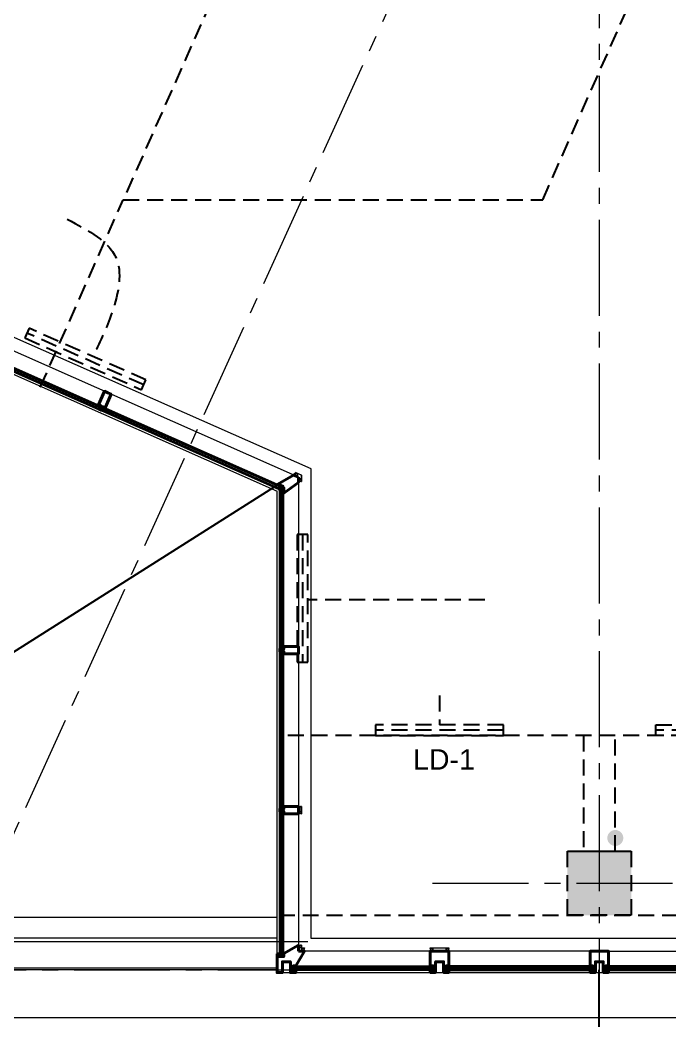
# Model space of a CAD drawing. Header units: inches. Extents: x -26012 to 27, y -11337 to 2082.
# Drawn here: x -24518.5 to -24274.5, y -37.1 to 338.7 of the extents above; entities that cross this region are included whole.
import ezdxf

# ---------------------------------------------------------------- set-up
doc = ezdxf.new("R2010")
doc.units = ezdxf.units.IN
doc.header["$LTSCALE"] = 48
doc.header["$MEASUREMENT"] = 0
for name, pattern in [('A_Column Grid$0$CENTER2', [1.125, 0.75, -0.125, 0.125, -0.125]), ('HIDDEN2', [0.1875, 0.125, -0.0625]), ('NB - 13th_Penthouse_plan$0$HIDDEN2', [0.1875, 0.125, -0.0625])]:
    doc.linetypes.add(name, pattern=pattern)
for name, color, linetype in [('A106$0$A-ANNO-PATT-1-12', 8, 'Continuous'), ('A106$0$A-CLNG-RAIL', 8, 'Continuous'), ('A106$0$A-FLOR-AWNG', 8, 'Continuous'), ('A106$0$A-FLOR-SLAB', 8, 'Continuous'), ('A106$0$A-GLAZ', 8, 'Continuous'), ('A106$0$A-GLAZ-CRNA', 8, 'Continuous'), ('A106$0$A-GLAZ-FULL', 8, 'Continuous'), ('A106$0$A-ROOF-LEAD-3-12', 8, 'Continuous'), ('A106$0$A-SLAB-PLENUM', 8, 'Continuous'), ('A106$0$A-TERR-BELOW', 8, 'Continuous'), ('A605$0$A-ANNO-PATT-1-12', 8, 'Continuous'), ('A605$0$A-FLOR-SLAB', 8, 'Continuous'), ('A_Column Grid$0$A-GRID-GRD1-12', 8, 'A_Column Grid$0$CENTER2'), ('A_Column Grid$0$A-GRID-GRD1-15', 8, 'A_Column Grid$0$CENTER2'), ('M-HVAC-anno', 6, 'Continuous'), ('M-HVAC-FUTR', 4, 'HIDDEN2'), ('M-HVAC-Term-Supp', 92, 'Continuous'), ('NB - 13th_Penthouse_plan$0$STCCOLS2', 1, 'NB - 13th_Penthouse_plan$0$HIDDEN2'), ('NB - 13th_Penthouse_plan$0$STDROPS', 1, 'NB - 13th_Penthouse_plan$0$HIDDEN2'), ('NB - 13th_Penthouse_plan$0$STSLABNOTCH', 1, 'NB - 13th_Penthouse_plan$0$HIDDEN2'), ('XREF', 8, 'Continuous')]:
    doc.layers.add(name, color=color, linetype=linetype)
doc.styles.add('M08', font='arial.ttf', dxfattribs={"height": 7.68})

# ---------------------------------------------------------------- blocks, each defined once
blk = doc.blocks.new('*U529')
at = {"layer": 'A106$0$A-CLNG-RAIL', "linetype": 'Continuous', "lineweight": 13}
for p, q in [((0.65, 0.59), (-0.35, 0.59)), ((-0.35, 0.59), (-0.35, -0.23)), ((-0.3, -0.23), (-0.3, 0.54)), ((-0.3, 0.54), (0.26, 0.54)), ((0.26, 0.54), (0.26, 0.45)), ((0.26, 0.45), (0.37, 0.45)), ((0.31, 0.49), (0.31, 0.54)), ((0.31, 0.54), (0.61, 0.54)), ((0.37, 0.49), (0.31, 0.49)), ((0.37, 0.45), (0.37, 0.49)), ((0.61, 0.49), (0.55, 0.49)), ((0.55, 0.49), (0.55, 0.45)), ((0.55, 0.45), (0.65, 0.45)), ((0.61, 0.54), (0.61, 0.49)), ((0.65, 0.45), (0.65, 0.59)), ((-0.57, -0.23), (-0.65, -0.23)), ((-0.65, -0.23), (-0.65, -0.59)), ((-0.65, -0.59), (-0.6, -0.59)), ((-0.6, -0.39), (-0.6, -0.29)), ((-0.6, -0.29), (0.19, -0.29)), ((-0.6, -0.51), (-0.56, -0.39)), ((-0.56, -0.39), (-0.6, -0.39)), ((-0.6, -0.59), (-0.6, -0.51)), ((-0.44, -0.2), (-0.57, -0.23)), ((-0.44, -0.23), (-0.44, -0.2)), ((-0.35, -0.23), (-0.44, -0.23)), ((0.37, -0.23), (-0.3, -0.23)), ((0.19, -0.39), (0.15, -0.39)), ((0.15, -0.39), (0.19, -0.51)), ((0.19, -0.29), (0.19, -0.39)), ((0.19, -0.51), (0.19, -0.59)), ((0.19, -0.59), (0.23, -0.59)), ((0.23, -0.59), (0.23, -0.37)), ((0.23, -0.37), (0.61, -0.37)), ((0.31, -0.32), (0.31, -0.27)), ((0.31, -0.27), (0.37, -0.27)), ((0.61, -0.32), (0.31, -0.32)), ((0.37, -0.27), (0.37, -0.23)), ((0.65, -0.23), (0.55, -0.23)), ((0.55, -0.23), (0.55, -0.27)), ((0.55, -0.27), (0.61, -0.27)), ((0.61, -0.27), (0.61, -0.32)), ((0.61, -0.37), (0.61, -0.59)), ((0.61, -0.59), (0.65, -0.59)), ((0.65, -0.59), (0.65, -0.23))]:
    blk.add_line(p, q, dxfattribs=at)
at = {"layer": 'A106$0$A-CLNG-RAIL', "lineweight": 13, "flags": 128}
for points in [[(0.39, 0.5), (0.38, 0.44), (0.38, 0.37), (0.33, 0.18)], [(0.39, -0.29), (0.38, -0.23), (0.38, -0.16), (0.33, 0.03)], [(0.55, 0.51), (0.36, 0.51)], [(0.55, -0.3), (0.36, -0.3)]]:
    blk.add_lwpolyline(points, dxfattribs=at)
at = {"layer": 'A106$0$A-CLNG-RAIL', "lineweight": 13}
for points in [[(0.41, 0.5), (0.41, 0.44), (0.41, 0.38), (0.4, 0.34), (0.4, 0.31), (0.37, 0.18)], [(0.41, -0.29), (0.41, -0.23), (0.41, -0.17), (0.4, -0.12), (0.4, -0.1), (0.37, 0.03)], [(0.45, 0.51), (0.44, 0.4), (0.45, 0.34), (0.44, 0.31), (0.44, 0.18)], [(0.45, -0.3), (0.44, -0.19), (0.45, -0.12), (0.44, -0.1), (0.44, 0.03)], [(0.47, 0.51), (0.47, 0.49), (0.46, 0.45), (0.47, 0.36), (0.49, 0.31), (0.51, 0.18)], [(0.47, -0.3), (0.47, -0.28), (0.46, -0.24), (0.47, -0.15), (0.49, -0.1), (0.51, 0.03)], [(0.5, 0.51), (0.5, 0.47), (0.5, 0.41), (0.53, 0.34), (0.54, 0.31), (0.59, 0.18)], [(0.5, -0.29), (0.5, -0.26), (0.5, -0.2), (0.53, -0.13), (0.54, -0.1), (0.59, 0.03)], [(0.53, 0.51), (0.52, 0.46), (0.53, 0.41), (0.57, 0.34), (0.59, 0.31), (0.64, 0.18)], [(0.53, -0.29), (0.52, -0.24), (0.53, -0.2), (0.57, -0.12), (0.59, -0.1), (0.64, 0.03)]]:
    blk.add_open_spline(points, degree=3, dxfattribs=at)
blk = doc.blocks.new('*U530')
at = {"layer": 'A106$0$A-CLNG-RAIL', "linetype": 'Continuous', "lineweight": 13}
for p, q in [((-0.65, 0.45), (-0.65, 0.59)), ((-0.65, 0.59), (0.35, 0.59)), ((-0.55, 0.45), (-0.65, 0.45)), ((-0.31, 0.54), (-0.61, 0.54)), ((-0.61, 0.54), (-0.61, 0.49)), ((-0.61, 0.49), (-0.55, 0.49)), ((-0.55, 0.49), (-0.55, 0.45)), ((-0.37, 0.45), (-0.37, 0.49)), ((-0.37, 0.49), (-0.31, 0.49)), ((-0.26, 0.45), (-0.37, 0.45)), ((-0.31, 0.49), (-0.31, 0.54)), ((0.3, 0.54), (-0.26, 0.54)), ((-0.26, 0.54), (-0.26, 0.45)), ((0.3, -0.23), (0.3, 0.54)), ((0.35, 0.59), (0.35, -0.23)), ((-0.65, -0.59), (-0.65, -0.23)), ((-0.65, -0.23), (-0.55, -0.23)), ((-0.61, -0.59), (-0.65, -0.59)), ((-0.55, -0.27), (-0.61, -0.27)), ((-0.61, -0.27), (-0.61, -0.32)), ((-0.61, -0.32), (-0.31, -0.32)), ((-0.23, -0.37), (-0.61, -0.37)), ((-0.61, -0.37), (-0.61, -0.59)), ((-0.55, -0.23), (-0.55, -0.27)), ((-0.37, -0.27), (-0.37, -0.23)), ((-0.37, -0.23), (0.3, -0.23)), ((-0.31, -0.27), (-0.37, -0.27)), ((-0.31, -0.32), (-0.31, -0.27)), ((-0.23, -0.59), (-0.23, -0.37)), ((-0.19, -0.59), (-0.23, -0.59)), ((0.6, -0.29), (-0.19, -0.29)), ((-0.19, -0.29), (-0.19, -0.39)), ((-0.19, -0.39), (-0.15, -0.39)), ((-0.15, -0.39), (-0.19, -0.51)), ((-0.19, -0.51), (-0.19, -0.59)), ((0.35, -0.23), (0.44, -0.23)), ((0.44, -0.23), (0.44, -0.2)), ((0.44, -0.2), (0.57, -0.23)), ((0.6, -0.51), (0.56, -0.39)), ((0.56, -0.39), (0.6, -0.39)), ((0.57, -0.23), (0.65, -0.23)), ((0.6, -0.39), (0.6, -0.29)), ((0.6, -0.59), (0.6, -0.51)), ((0.65, -0.59), (0.6, -0.59)), ((0.65, -0.23), (0.65, -0.59))]:
    blk.add_line(p, q, dxfattribs=at)
at = {"layer": 'A106$0$A-CLNG-RAIL', "lineweight": 13, "flags": 128}
for points in [[(-0.55, 0.51), (-0.36, 0.51)], [(-0.39, 0.5), (-0.38, 0.44), (-0.38, 0.37), (-0.33, 0.18)], [(-0.39, -0.29), (-0.38, -0.23), (-0.38, -0.16), (-0.33, 0.03)], [(-0.55, -0.3), (-0.36, -0.3)]]:
    blk.add_lwpolyline(points, dxfattribs=at)
at = {"layer": 'A106$0$A-CLNG-RAIL', "lineweight": 13}
for points in [[(-0.53, 0.51), (-0.52, 0.46), (-0.53, 0.41), (-0.57, 0.34), (-0.59, 0.31), (-0.64, 0.18)], [(-0.53, -0.29), (-0.52, -0.24), (-0.53, -0.2), (-0.57, -0.12), (-0.59, -0.1), (-0.64, 0.03)], [(-0.5, 0.51), (-0.5, 0.47), (-0.5, 0.41), (-0.53, 0.34), (-0.54, 0.31), (-0.59, 0.18)], [(-0.5, -0.29), (-0.5, -0.26), (-0.5, -0.2), (-0.53, -0.13), (-0.54, -0.1), (-0.59, 0.03)], [(-0.47, 0.51), (-0.47, 0.49), (-0.46, 0.45), (-0.47, 0.36), (-0.49, 0.31), (-0.51, 0.18)], [(-0.47, -0.3), (-0.47, -0.28), (-0.46, -0.24), (-0.47, -0.15), (-0.49, -0.1), (-0.51, 0.03)], [(-0.45, 0.51), (-0.44, 0.4), (-0.45, 0.34), (-0.44, 0.31), (-0.44, 0.18)], [(-0.45, -0.3), (-0.44, -0.19), (-0.45, -0.12), (-0.44, -0.1), (-0.44, 0.03)], [(-0.41, 0.5), (-0.41, 0.44), (-0.41, 0.38), (-0.4, 0.34), (-0.4, 0.31), (-0.37, 0.18)], [(-0.41, -0.29), (-0.41, -0.23), (-0.41, -0.17), (-0.4, -0.12), (-0.4, -0.1), (-0.37, 0.03)]]:
    blk.add_open_spline(points, degree=3, dxfattribs=at)
blk = doc.blocks.new('*U531')
at = {"layer": 'A106$0$A-CLNG-RAIL', "linetype": 'Continuous', "lineweight": 13}
for p, q in [((-0.23, 0.65), (-0.59, 0.65)), ((-0.59, 0.65), (-0.59, 0.6)), ((-0.59, 0.6), (-0.51, 0.6)), ((-0.51, 0.6), (-0.39, 0.56)), ((-0.39, 0.56), (-0.39, 0.6)), ((-0.39, 0.6), (-0.29, 0.6)), ((-0.29, 0.6), (-0.29, -0.19)), ((-0.23, 0.57), (-0.23, 0.65)), ((-0.2, 0.44), (-0.23, 0.57)), ((-0.23, 0.35), (-0.23, 0.44)), ((-0.23, 0.44), (-0.2, 0.44)), ((0.59, 0.35), (-0.23, 0.35)), ((-0.23, -0.37), (-0.23, 0.3)), ((-0.23, 0.3), (0.54, 0.3)), ((0.54, 0.3), (0.54, -0.26)), ((0.59, -0.65), (0.59, 0.35)), ((-0.51, -0.19), (-0.59, -0.19)), ((-0.59, -0.19), (-0.59, -0.23)), ((-0.59, -0.23), (-0.37, -0.23)), ((-0.37, -0.61), (-0.59, -0.61)), ((-0.59, -0.61), (-0.59, -0.65)), ((-0.59, -0.65), (-0.23, -0.65)), ((-0.39, -0.15), (-0.51, -0.19)), ((-0.39, -0.19), (-0.39, -0.15)), ((-0.29, -0.19), (-0.39, -0.19)), ((-0.37, -0.23), (-0.37, -0.61)), ((-0.32, -0.61), (-0.32, -0.31)), ((-0.32, -0.31), (-0.27, -0.31)), ((-0.27, -0.61), (-0.32, -0.61)), ((-0.27, -0.31), (-0.27, -0.37)), ((-0.27, -0.37), (-0.23, -0.37)), ((-0.23, -0.55), (-0.27, -0.55)), ((-0.27, -0.55), (-0.27, -0.61)), ((-0.23, -0.65), (-0.23, -0.55)), ((0.54, -0.26), (0.45, -0.26)), ((0.45, -0.26), (0.45, -0.37)), ((0.45, -0.37), (0.49, -0.37)), ((0.49, -0.55), (0.45, -0.55)), ((0.45, -0.55), (0.45, -0.65)), ((0.45, -0.65), (0.59, -0.65)), ((0.49, -0.37), (0.49, -0.31)), ((0.49, -0.31), (0.54, -0.31)), ((0.49, -0.61), (0.49, -0.55)), ((0.54, -0.61), (0.49, -0.61)), ((0.54, -0.31), (0.54, -0.61))]:
    blk.add_line(p, q, dxfattribs=at)
at = {"layer": 'A106$0$A-CLNG-RAIL', "lineweight": 13, "flags": 128}
for points in [[(-0.3, -0.55), (-0.3, -0.36)], [(-0.29, -0.39), (-0.23, -0.38), (-0.16, -0.38), (0.03, -0.33)], [(0.5, -0.39), (0.44, -0.38), (0.37, -0.38), (0.18, -0.33)], [(0.51, -0.55), (0.51, -0.36)]]:
    blk.add_lwpolyline(points, dxfattribs=at)
at = {"layer": 'A106$0$A-CLNG-RAIL', "lineweight": 13}
for points in [[(-0.3, -0.45), (-0.19, -0.44), (-0.12, -0.45), (-0.1, -0.44), (0.03, -0.44)], [(-0.3, -0.47), (-0.28, -0.47), (-0.24, -0.46), (-0.15, -0.47), (-0.1, -0.49), (0.03, -0.51)], [(-0.29, -0.41), (-0.23, -0.41), (-0.17, -0.41), (-0.12, -0.4), (-0.1, -0.4), (0.03, -0.37)], [(-0.29, -0.5), (-0.26, -0.5), (-0.2, -0.5), (-0.13, -0.53), (-0.1, -0.54), (0.03, -0.59)], [(-0.29, -0.53), (-0.24, -0.52), (-0.2, -0.53), (-0.12, -0.57), (-0.1, -0.59), (0.03, -0.64)], [(0.5, -0.41), (0.44, -0.41), (0.38, -0.41), (0.34, -0.4), (0.31, -0.4), (0.18, -0.37)], [(0.51, -0.45), (0.4, -0.44), (0.34, -0.45), (0.31, -0.44), (0.18, -0.44)], [(0.51, -0.47), (0.49, -0.47), (0.45, -0.46), (0.36, -0.47), (0.31, -0.49), (0.18, -0.51)], [(0.51, -0.5), (0.47, -0.5), (0.41, -0.5), (0.34, -0.53), (0.31, -0.54), (0.18, -0.59)], [(0.51, -0.53), (0.46, -0.52), (0.41, -0.53), (0.34, -0.57), (0.31, -0.59), (0.18, -0.64)]]:
    blk.add_open_spline(points, degree=3, dxfattribs=at)
blk = doc.blocks.new('*U532')
at = {"layer": 'A106$0$A-CLNG-RAIL', "linetype": 'Continuous', "lineweight": 13}
for p, q in [((-0.59, 0.61), (-0.59, 0.65)), ((-0.59, 0.65), (-0.23, 0.65)), ((-0.37, 0.61), (-0.59, 0.61)), ((-0.59, 0.19), (-0.59, 0.23)), ((-0.59, 0.23), (-0.37, 0.23)), ((-0.51, 0.19), (-0.59, 0.19)), ((-0.39, 0.15), (-0.51, 0.19)), ((-0.29, 0.19), (-0.39, 0.19)), ((-0.39, 0.19), (-0.39, 0.15)), ((-0.37, 0.23), (-0.37, 0.61)), ((-0.27, 0.61), (-0.32, 0.61)), ((-0.32, 0.61), (-0.32, 0.31)), ((-0.32, 0.31), (-0.27, 0.31)), ((-0.29, -0.6), (-0.29, 0.19)), ((-0.27, 0.55), (-0.27, 0.61)), ((-0.23, 0.55), (-0.27, 0.55)), ((-0.27, 0.31), (-0.27, 0.37)), ((-0.27, 0.37), (-0.23, 0.37)), ((-0.23, 0.65), (-0.23, 0.55)), ((-0.23, 0.37), (-0.23, -0.3)), ((0.45, 0.55), (0.45, 0.65)), ((0.45, 0.65), (0.59, 0.65)), ((0.49, 0.55), (0.45, 0.55)), ((0.45, 0.26), (0.45, 0.37)), ((0.45, 0.37), (0.49, 0.37)), ((0.54, 0.26), (0.45, 0.26)), ((0.54, 0.61), (0.49, 0.61)), ((0.49, 0.61), (0.49, 0.55)), ((0.49, 0.37), (0.49, 0.31)), ((0.49, 0.31), (0.54, 0.31)), ((0.54, 0.31), (0.54, 0.61)), ((0.54, -0.3), (0.54, 0.26)), ((0.59, 0.65), (0.59, -0.35)), ((-0.59, -0.6), (-0.51, -0.6)), ((-0.59, -0.65), (-0.59, -0.6)), ((-0.23, -0.65), (-0.59, -0.65)), ((-0.51, -0.6), (-0.39, -0.56)), ((-0.39, -0.56), (-0.39, -0.6)), ((-0.39, -0.6), (-0.29, -0.6)), ((-0.23, -0.3), (0.54, -0.3)), ((0.59, -0.35), (-0.23, -0.35)), ((-0.23, -0.35), (-0.23, -0.44)), ((-0.23, -0.44), (-0.2, -0.44)), ((-0.2, -0.44), (-0.23, -0.57)), ((-0.23, -0.57), (-0.23, -0.65))]:
    blk.add_line(p, q, dxfattribs=at)
at = {"layer": 'A106$0$A-CLNG-RAIL', "lineweight": 13, "flags": 128}
for points in [[(-0.3, 0.55), (-0.3, 0.36)], [(-0.29, 0.39), (-0.23, 0.38), (-0.16, 0.38), (0.03, 0.33)], [(0.5, 0.39), (0.44, 0.38), (0.37, 0.38), (0.18, 0.33)], [(0.51, 0.55), (0.51, 0.36)]]:
    blk.add_lwpolyline(points, dxfattribs=at)
at = {"layer": 'A106$0$A-CLNG-RAIL', "lineweight": 13}
for points in [[(-0.3, 0.47), (-0.28, 0.47), (-0.24, 0.46), (-0.15, 0.47), (-0.1, 0.49), (0.03, 0.51)], [(-0.3, 0.45), (-0.19, 0.44), (-0.12, 0.45), (-0.1, 0.44), (0.03, 0.44)], [(-0.29, 0.53), (-0.24, 0.52), (-0.2, 0.53), (-0.12, 0.57), (-0.1, 0.59), (0.03, 0.64)], [(-0.29, 0.5), (-0.26, 0.5), (-0.2, 0.5), (-0.13, 0.53), (-0.1, 0.54), (0.03, 0.59)], [(-0.29, 0.41), (-0.23, 0.41), (-0.17, 0.41), (-0.12, 0.4), (-0.1, 0.4), (0.03, 0.37)], [(0.51, 0.53), (0.46, 0.52), (0.41, 0.53), (0.34, 0.57), (0.31, 0.59), (0.18, 0.64)], [(0.51, 0.5), (0.47, 0.5), (0.41, 0.5), (0.34, 0.53), (0.31, 0.54), (0.18, 0.59)], [(0.51, 0.47), (0.49, 0.47), (0.45, 0.46), (0.36, 0.47), (0.31, 0.49), (0.18, 0.51)], [(0.51, 0.45), (0.4, 0.44), (0.34, 0.45), (0.31, 0.44), (0.18, 0.44)], [(0.5, 0.41), (0.44, 0.41), (0.38, 0.41), (0.34, 0.4), (0.31, 0.4), (0.18, 0.37)]]:
    blk.add_open_spline(points, degree=3, dxfattribs=at)
blk = doc.blocks.new('*U533')
at = {"layer": 'A106$0$A-CLNG-RAIL', "linetype": 'Continuous', "lineweight": 13}
for p, q in [((-0.83, -0.28), (-0.69, 0.05)), ((-0.69, 0.05), (-0.59, 0.01)), ((-0.59, 0.01), (-0.61, -0.03)), ((-0.41, 0.68), (-0.35, 0.81)), ((-0.31, 0.64), (-0.41, 0.68)), ((-0.35, 0.81), (0.56, 0.4)), ((-0.33, 0.74), (-0.35, 0.7)), ((-0.35, 0.7), (-0.3, 0.67)), ((-0.06, 0.62), (-0.33, 0.74)), ((-0.3, 0.67), (-0.31, 0.64)), ((-0.15, 0.56), (-0.13, 0.6)), ((-0.05, 0.52), (-0.15, 0.56)), ((-0.13, 0.6), (-0.08, 0.58)), ((-0.08, 0.58), (-0.06, 0.62)), ((-0.02, 0.6), (-0.05, 0.52)), ((0.49, 0.38), (-0.02, 0.6)), ((0.18, -0.33), (0.49, 0.38)), ((0.56, 0.4), (0.22, -0.35)), ((-0.79, -0.3), (-0.83, -0.28)), ((-0.7, -0.1), (-0.79, -0.3)), ((-0.36, -0.25), (-0.7, -0.1)), ((-0.66, 0), (-0.68, -0.05)), ((-0.68, -0.05), (-0.41, -0.17)), ((-0.61, -0.03), (-0.66, 0)), ((-0.45, -0.45), (-0.36, -0.25)), ((-0.41, -0.47), (-0.45, -0.45)), ((-0.44, -0.1), (-0.43, -0.06)), ((-0.39, -0.13), (-0.44, -0.1)), ((-0.43, -0.06), (0.18, -0.33)), ((-0.41, -0.17), (-0.39, -0.13)), ((-0.38, -0.39), (-0.41, -0.47)), ((-0.29, -0.29), (-0.38, -0.39)), ((-0.29, -0.19), (-0.33, -0.28)), ((-0.33, -0.28), (-0.29, -0.29)), ((0.43, -0.51), (-0.29, -0.19)), ((0.22, -0.35), (0.31, -0.39)), ((0.31, -0.39), (0.32, -0.36)), ((0.31, -0.79), (0.34, -0.71)), ((0.35, -0.81), (0.31, -0.79)), ((0.32, -0.36), (0.42, -0.44)), ((0.34, -0.71), (0.36, -0.58)), ((0.5, -0.48), (0.35, -0.81)), ((0.36, -0.58), (0.39, -0.6)), ((0.39, -0.6), (0.43, -0.51)), ((0.42, -0.44), (0.5, -0.48))]:
    blk.add_line(p, q, dxfattribs=at)
at = {"layer": 'A106$0$A-CLNG-RAIL', "lineweight": 13, "flags": 128}
for points in [[(-0.48, -0.1), (-0.44, -0.06), (-0.41, 0.01), (-0.29, 0.16)], [(-0.3, 0.69), (-0.12, 0.61)], [(-0.16, 0.62), (-0.17, 0.56), (-0.19, 0.49), (-0.23, 0.3)], [(-0.62, -0.05), (-0.45, -0.13)]]:
    blk.add_lwpolyline(points, dxfattribs=at)
at = {"layer": 'A106$0$A-CLNG-RAIL', "lineweight": 13}
for points in [[(-0.6, -0.05), (-0.57, -0.01), (-0.57, 0.04), (-0.57, 0.12), (-0.58, 0.15), (-0.57, 0.29)], [(-0.57, -0.07), (-0.56, -0.03), (-0.54, 0.02), (-0.54, 0.1), (-0.54, 0.13), (-0.52, 0.27)], [(-0.55, -0.08), (-0.54, -0.07), (-0.52, -0.03), (-0.49, 0.06), (-0.49, 0.11), (-0.46, 0.24)], [(-0.53, -0.09), (-0.48, 0), (-0.46, 0.07), (-0.45, 0.09), (-0.39, 0.21)], [(-0.28, 0.68), (-0.29, 0.63), (-0.32, 0.59), (-0.39, 0.54), (-0.41, 0.52), (-0.51, 0.42)], [(-0.49, -0.1), (-0.47, -0.05), (-0.45, 0.01), (-0.42, 0.05), (-0.4, 0.07), (-0.33, 0.18)], [(-0.25, 0.66), (-0.27, 0.63), (-0.29, 0.58), (-0.34, 0.53), (-0.37, 0.5), (-0.46, 0.4)], [(-0.22, 0.66), (-0.23, 0.64), (-0.24, 0.6), (-0.29, 0.52), (-0.32, 0.48), (-0.4, 0.37)], [(-0.2, 0.65), (-0.24, 0.54), (-0.27, 0.49), (-0.28, 0.46), (-0.33, 0.34)], [(-0.18, 0.62), (-0.2, 0.57), (-0.22, 0.52), (-0.23, 0.47), (-0.24, 0.45), (-0.27, 0.32)]]:
    blk.add_open_spline(points, degree=3, dxfattribs=at)
blk = doc.blocks.new('*U534')
at = {"layer": 'A106$0$A-GLAZ', "linetype": 'Continuous', "lineweight": 40}
blk.add_line((-0.49, -2.04), (-1.07, -3.35), dxfattribs=at)
at = {"layer": 'A106$0$A-GLAZ', "linetype": 'Continuous', "lineweight": 40, "extrusion": (0, 0, -1)}
blk.add_arc((1.01, -3.52), 0.177, 68.8826, 158.8826, dxfattribs=at)
at = {"layer": 'A106$0$A-GLAZ-CRNA', "linetype": 'Continuous', "lineweight": 40, "flags": 128}
for points in [[(-1.18, -2.66), (-1.4, -2.56), (-1.64, -3.1), (-1.76, -3.05), (-1.15, -1.68), (-2.07, -1.27), (0.16, 3.76), (1.42, 3.2)], [(-1.18, -2.66), (-0.95, -2.76), (-1.19, -3.3), (-1.07, -3.35), (-0.47, -1.98), (0.45, -2.38), (2.67, 2.64), (1.42, 3.2)]]:
    blk.add_lwpolyline(points, dxfattribs=at)
at = {"layer": 'A106$0$A-GLAZ-CRNA', "linetype": 'Continuous', "lineweight": 40, "extrusion": (0, 0, -1)}
for centre in [(1.92, -3.11), (1.01, -3.52)]:
    blk.add_arc(centre, 0.177, 68.8826, 158.8826, dxfattribs=at)
blk = doc.blocks.new('*U535')
at = {"layer": 'A106$0$A-GLAZ', "linetype": 'Continuous', "lineweight": 40}
blk.add_line((-2.06, -0.38), (-3.5, -0.38), dxfattribs=at)
at = {"layer": 'A106$0$A-GLAZ', "linetype": 'Continuous', "lineweight": 40, "extrusion": (0, 0, -1)}
blk.add_arc((3.63, -0.5), 0.177, 135, 225, dxfattribs=at)
at = {"layer": 'A106$0$A-GLAZ-CRNA', "linetype": 'Continuous', "lineweight": 40}
for p, q in [((-2.25, 0.62), (-3.5, 0.62)), ((-2.25, -0.63), (-3.5, -0.63))]:
    blk.add_line(p, q, dxfattribs=at)
at = {"layer": 'A106$0$A-GLAZ-CRNA', "linetype": 'Continuous', "lineweight": 40, "flags": 128}
for points in [[(-2.91, 0), (-2.91, 0.25), (-3.5, 0.25), (-3.5, 0.37), (-2, 0.37), (-2, 1.37), (3.5, 1.38), (3.5, 0)], [(-2.91, 0), (-2.91, -0.25), (-3.5, -0.25), (-3.5, -0.38), (-2, -0.38), (-2, -1.38), (3.5, -1.37), (3.5, 0)]]:
    blk.add_lwpolyline(points, dxfattribs=at)
at = {"layer": 'A106$0$A-GLAZ-CRNA', "linetype": 'Continuous', "lineweight": 40, "extrusion": (0, 0, -1)}
for centre in [(3.62, 0.5), (3.62, -0.5)]:
    blk.add_arc(centre, 0.177, 135, 225, dxfattribs=at)
blk = doc.blocks.new('*U536')
at = {"layer": 'A106$0$A-GLAZ', "linetype": 'Continuous', "lineweight": 40}
blk.add_line((-0.49, -2.04), (-1.07, -3.35), dxfattribs=at)
at = {"layer": 'A106$0$A-GLAZ', "linetype": 'Continuous', "lineweight": 40, "extrusion": (0, 0, -1)}
blk.add_arc((1.01, -3.52), 0.177, 68.8878, 158.8878, dxfattribs=at)
at = {"layer": 'A106$0$A-GLAZ-CRNA', "linetype": 'Continuous', "lineweight": 40}
for p, q in [((-1.48, -1.8), (-1.99, -2.95)), ((-0.34, -2.31), (-0.84, -3.45))]:
    blk.add_line(p, q, dxfattribs=at)
at = {"layer": 'A106$0$A-GLAZ-CRNA', "linetype": 'Continuous', "lineweight": 40, "flags": 128}
for points in [[(-1.18, -2.66), (-1.4, -2.56), (-1.64, -3.1), (-1.76, -3.05), (-1.15, -1.68), (-2.07, -1.27), (0.16, 3.76), (1.42, 3.2)], [(-1.18, -2.66), (-0.95, -2.76), (-1.19, -3.3), (-1.07, -3.35), (-0.47, -1.98), (0.45, -2.38), (2.67, 2.64), (1.42, 3.2)]]:
    blk.add_lwpolyline(points, dxfattribs=at)
at = {"layer": 'A106$0$A-GLAZ-CRNA', "linetype": 'Continuous', "lineweight": 40, "extrusion": (0, 0, -1)}
for centre in [(1.92, -3.11), (1.01, -3.52)]:
    blk.add_arc(centre, 0.177, 68.8878, 158.8878, dxfattribs=at)
blk = doc.blocks.new('A106$0$CW10_2')
at = {"layer": 'A106$0$A-GLAZ', "linetype": 'Continuous', "lineweight": 0}
for p, q in [((-116.5, 0), (-63.5, 0)), ((-3.5, 0), (-56.5, 0)), ((-117.25, -6.25), (-62.75, -6.25)), ((-117.25, -6.75), (-62.75, -6.75)), ((-2.75, -6.25), (-57.25, -6.25)), ((-2.75, -6.75), (-57.25, -6.75))]:
    blk.add_line(p, q, dxfattribs=at)
at = {"layer": 'A106$0$A-GLAZ', "linetype": 'Continuous', "lineweight": 40}
for p, q in [((-117.25, -5.75), (-117.25, -7)), ((-117.25, -5.75), (-62.75, -5.75)), ((-117.25, -7), (-62.75, -7)), ((-62.75, -5.75), (-62.75, -7)), ((-2.75, -5.75), (-57.25, -5.75)), ((-57.25, -5.75), (-57.25, -7)), ((-2.75, -7), (-57.25, -7)), ((-2.75, -5.75), (-2.75, -7))]:
    blk.add_line(p, q, dxfattribs=at)
at = {"layer": 'A106$0$A-GLAZ', "linetype": 'Continuous', "lineweight": 40, "flags": 128}
for points in [[(0, -4), (-1.5, -4), (-1.5, -8), (-3.5, -8), (-3.5, -7.25), (-2.5, -7.25), (-2.5, -5.5), (-3.5, -5.5), (-3.5, 0), (0, 0)], [(-120, -4), (-118.5, -4), (-118.5, -8), (-116.5, -8), (-116.5, -7.25), (-117.5, -7.25), (-117.5, -5.5), (-116.5, -5.5), (-116.5, 0), (-120, 0)], [(-60, -4), (-61.5, -4), (-61.5, -8), (-63.5, -8), (-63.5, -7.25), (-62.5, -7.25), (-62.5, -5.5), (-63.5, -5.5), (-63.5, 0), (-60, 0)], [(-60, -4), (-58.5, -4), (-58.5, -8), (-56.5, -8), (-56.5, -7.25), (-57.5, -7.25), (-57.5, -5.5), (-56.5, -5.5), (-56.5, 0), (-60, 0)]]:
    blk.add_lwpolyline(points, dxfattribs=at)
blk = doc.blocks.new('*U543')
at = {"layer": 'A106$0$A-GLAZ', "linetype": 'Continuous', "lineweight": 0}
for p, q in [((26.5, 4), (-26.5, 4)), ((27.25, -2.25), (-27.25, -2.25)), ((27.25, -2.75), (-27.25, -2.75))]:
    blk.add_line(p, q, dxfattribs=at)
at = {"layer": 'A106$0$A-GLAZ', "linetype": 'Continuous', "lineweight": 40}
for p, q in [((27.25, -1.75), (-27.25, -1.75)), ((-27.25, -1.75), (-27.25, -3)), ((27.25, -3), (-27.25, -3)), ((27.25, -1.75), (27.25, -3))]:
    blk.add_line(p, q, dxfattribs=at)
at = {"layer": 'A106$0$A-GLAZ', "linetype": 'Continuous', "lineweight": 40, "flags": 128}
for points in [[(-30, 0), (-28.5, 0), (-28.5, -4), (-26.5, -4), (-26.5, -3.25), (-27.5, -3.25), (-27.5, -1.5), (-26.5, -1.5), (-26.5, 4), (-30, 4)], [(30, 0), (28.5, 0), (28.5, -4), (26.5, -4), (26.5, -3.25), (27.5, -3.25), (27.5, -1.5), (26.5, -1.5), (26.5, 4), (30, 4)]]:
    blk.add_lwpolyline(points, dxfattribs=at)
blk = doc.blocks.new('*U570')
at = {"layer": 'A106$0$A-CLNG-RAIL', "linetype": 'Continuous', "lineweight": 13}
for p, q in [((-0.59, 0.61), (-0.59, 0.65)), ((-0.59, 0.65), (-0.23, 0.65)), ((-0.37, 0.61), (-0.59, 0.61)), ((-0.59, 0.19), (-0.59, 0.23)), ((-0.59, 0.23), (-0.37, 0.23)), ((-0.51, 0.19), (-0.59, 0.19)), ((-0.39, 0.15), (-0.51, 0.19)), ((-0.29, 0.19), (-0.39, 0.19)), ((-0.39, 0.19), (-0.39, 0.15)), ((-0.37, 0.23), (-0.37, 0.61)), ((-0.27, 0.61), (-0.32, 0.61)), ((-0.32, 0.61), (-0.32, 0.31)), ((-0.32, 0.31), (-0.27, 0.31)), ((-0.29, -0.6), (-0.29, 0.19)), ((-0.27, 0.55), (-0.27, 0.61)), ((-0.23, 0.55), (-0.27, 0.55)), ((-0.27, 0.31), (-0.27, 0.37)), ((-0.27, 0.37), (-0.23, 0.37)), ((-0.23, 0.65), (-0.23, 0.55)), ((-0.23, 0.37), (-0.23, -0.3)), ((0.45, 0.55), (0.45, 0.65)), ((0.45, 0.65), (0.59, 0.65)), ((0.49, 0.55), (0.45, 0.55)), ((0.45, 0.26), (0.45, 0.37)), ((0.45, 0.37), (0.49, 0.37)), ((0.54, 0.26), (0.45, 0.26)), ((0.54, 0.61), (0.49, 0.61)), ((0.49, 0.61), (0.49, 0.55)), ((0.49, 0.37), (0.49, 0.31)), ((0.49, 0.31), (0.54, 0.31)), ((0.54, 0.31), (0.54, 0.61)), ((0.54, -0.3), (0.54, 0.26)), ((0.59, 0.65), (0.59, -0.35)), ((-0.59, -0.6), (-0.51, -0.6)), ((-0.59, -0.65), (-0.59, -0.6)), ((-0.23, -0.65), (-0.59, -0.65)), ((-0.51, -0.6), (-0.39, -0.56)), ((-0.39, -0.56), (-0.39, -0.6)), ((-0.39, -0.6), (-0.29, -0.6)), ((-0.23, -0.3), (0.54, -0.3)), ((0.59, -0.35), (-0.23, -0.35)), ((-0.23, -0.35), (-0.23, -0.44)), ((-0.23, -0.44), (-0.2, -0.44)), ((-0.2, -0.44), (-0.23, -0.57)), ((-0.23, -0.57), (-0.23, -0.65))]:
    blk.add_line(p, q, dxfattribs=at)
at = {"layer": 'A106$0$A-CLNG-RAIL', "lineweight": 13, "flags": 128}
for points in [[(-0.3, 0.55), (-0.3, 0.36)], [(-0.29, 0.39), (-0.23, 0.38), (-0.16, 0.38), (0.03, 0.33)], [(0.5, 0.39), (0.44, 0.38), (0.37, 0.38), (0.18, 0.33)], [(0.51, 0.55), (0.51, 0.36)]]:
    blk.add_lwpolyline(points, dxfattribs=at)
at = {"layer": 'A106$0$A-CLNG-RAIL', "lineweight": 13}
for points in [[(-0.3, 0.47), (-0.28, 0.47), (-0.24, 0.46), (-0.15, 0.47), (-0.1, 0.49), (0.03, 0.51)], [(-0.3, 0.45), (-0.19, 0.44), (-0.12, 0.45), (-0.1, 0.44), (0.03, 0.44)], [(-0.29, 0.53), (-0.24, 0.52), (-0.2, 0.53), (-0.12, 0.57), (-0.1, 0.59), (0.03, 0.64)], [(-0.29, 0.5), (-0.26, 0.5), (-0.2, 0.5), (-0.13, 0.53), (-0.1, 0.54), (0.03, 0.59)], [(-0.29, 0.41), (-0.23, 0.41), (-0.17, 0.41), (-0.12, 0.4), (-0.1, 0.4), (0.03, 0.37)], [(0.51, 0.53), (0.46, 0.52), (0.41, 0.53), (0.34, 0.57), (0.31, 0.59), (0.18, 0.64)], [(0.51, 0.5), (0.47, 0.5), (0.41, 0.5), (0.34, 0.53), (0.31, 0.54), (0.18, 0.59)], [(0.51, 0.47), (0.49, 0.47), (0.45, 0.46), (0.36, 0.47), (0.31, 0.49), (0.18, 0.51)], [(0.51, 0.45), (0.4, 0.44), (0.34, 0.45), (0.31, 0.44), (0.18, 0.44)], [(0.5, 0.41), (0.44, 0.41), (0.38, 0.41), (0.34, 0.4), (0.31, 0.4), (0.18, 0.37)]]:
    blk.add_open_spline(points, degree=3, dxfattribs=at)
blk = doc.blocks.new('*U571')
at = {"layer": 'A106$0$A-CLNG-RAIL', "linetype": 'Continuous', "lineweight": 13}
for p, q in [((0.65, 0.59), (-0.35, 0.59)), ((-0.35, 0.59), (-0.35, -0.23)), ((-0.3, -0.23), (-0.3, 0.54)), ((-0.3, 0.54), (0.26, 0.54)), ((0.26, 0.54), (0.26, 0.45)), ((0.26, 0.45), (0.37, 0.45)), ((0.31, 0.49), (0.31, 0.54)), ((0.31, 0.54), (0.61, 0.54)), ((0.37, 0.49), (0.31, 0.49)), ((0.37, 0.45), (0.37, 0.49)), ((0.61, 0.49), (0.55, 0.49)), ((0.55, 0.49), (0.55, 0.45)), ((0.55, 0.45), (0.65, 0.45)), ((0.61, 0.54), (0.61, 0.49)), ((0.65, 0.45), (0.65, 0.59)), ((-0.57, -0.23), (-0.65, -0.23)), ((-0.65, -0.23), (-0.65, -0.59)), ((-0.65, -0.59), (-0.6, -0.59)), ((-0.6, -0.39), (-0.6, -0.29)), ((-0.6, -0.29), (0.19, -0.29)), ((-0.6, -0.51), (-0.56, -0.39)), ((-0.56, -0.39), (-0.6, -0.39)), ((-0.6, -0.59), (-0.6, -0.51)), ((-0.44, -0.2), (-0.57, -0.23)), ((-0.44, -0.23), (-0.44, -0.2)), ((-0.35, -0.23), (-0.44, -0.23)), ((0.37, -0.23), (-0.3, -0.23)), ((0.19, -0.39), (0.15, -0.39)), ((0.15, -0.39), (0.19, -0.51)), ((0.19, -0.29), (0.19, -0.39)), ((0.19, -0.51), (0.19, -0.59)), ((0.19, -0.59), (0.23, -0.59)), ((0.23, -0.59), (0.23, -0.37)), ((0.23, -0.37), (0.61, -0.37)), ((0.31, -0.32), (0.31, -0.27)), ((0.31, -0.27), (0.37, -0.27)), ((0.61, -0.32), (0.31, -0.32)), ((0.37, -0.27), (0.37, -0.23)), ((0.65, -0.23), (0.55, -0.23)), ((0.55, -0.23), (0.55, -0.27)), ((0.55, -0.27), (0.61, -0.27)), ((0.61, -0.27), (0.61, -0.32)), ((0.61, -0.37), (0.61, -0.59)), ((0.61, -0.59), (0.65, -0.59)), ((0.65, -0.59), (0.65, -0.23))]:
    blk.add_line(p, q, dxfattribs=at)
at = {"layer": 'A106$0$A-CLNG-RAIL', "lineweight": 13, "flags": 128}
for points in [[(0.39, 0.5), (0.38, 0.44), (0.38, 0.37), (0.33, 0.18)], [(0.39, -0.29), (0.38, -0.23), (0.38, -0.16), (0.33, 0.03)], [(0.55, 0.51), (0.36, 0.51)], [(0.55, -0.3), (0.36, -0.3)]]:
    blk.add_lwpolyline(points, dxfattribs=at)
at = {"layer": 'A106$0$A-CLNG-RAIL', "lineweight": 13}
for points in [[(0.41, 0.5), (0.41, 0.44), (0.41, 0.38), (0.4, 0.34), (0.4, 0.31), (0.37, 0.18)], [(0.41, -0.29), (0.41, -0.23), (0.41, -0.17), (0.4, -0.12), (0.4, -0.1), (0.37, 0.03)], [(0.45, 0.51), (0.44, 0.4), (0.45, 0.34), (0.44, 0.31), (0.44, 0.18)], [(0.45, -0.3), (0.44, -0.19), (0.45, -0.12), (0.44, -0.1), (0.44, 0.03)], [(0.47, 0.51), (0.47, 0.49), (0.46, 0.45), (0.47, 0.36), (0.49, 0.31), (0.51, 0.18)], [(0.47, -0.3), (0.47, -0.28), (0.46, -0.24), (0.47, -0.15), (0.49, -0.1), (0.51, 0.03)], [(0.5, 0.51), (0.5, 0.47), (0.5, 0.41), (0.53, 0.34), (0.54, 0.31), (0.59, 0.18)], [(0.5, -0.29), (0.5, -0.26), (0.5, -0.2), (0.53, -0.13), (0.54, -0.1), (0.59, 0.03)], [(0.53, 0.51), (0.52, 0.46), (0.53, 0.41), (0.57, 0.34), (0.59, 0.31), (0.64, 0.18)], [(0.53, -0.29), (0.52, -0.24), (0.53, -0.2), (0.57, -0.12), (0.59, -0.1), (0.64, 0.03)]]:
    blk.add_open_spline(points, degree=3, dxfattribs=at)
blk = doc.blocks.new('*U569')
at = {"layer": 'A106$0$A-CLNG-RAIL', "linetype": 'Continuous', "lineweight": 13}
for points in [[(4.09, 4.09), (4.09, 5.15), (4.04, 5.15), (4.04, 4.09)], [(4.04, 4.09), (5.14, 4.09), (5.14, 4.04), (4.04, 4.04)]]:
    blk.add_3dface(points, dxfattribs=at)
at = {"layer": 'A106$0$A-GLAZ', "linetype": 'Continuous', "lineweight": 40}
for p in [(2.85, 5.15), (5.15, 2.85)]:
    blk.add_line(p, (2.85, 2.85), dxfattribs=at)
at = {"layer": 'A106$0$A-GLAZ', "linetype": 'Continuous', "lineweight": 30}
for p in [(1.1, -2.9), (1.1, -3.15)]:
    blk.add_line(p, (1.1, -4.15), dxfattribs=at)
at = {"layer": 'A106$0$A-GLAZ', "linetype": 'Continuous', "lineweight": 40, "flags": 128}
for points in [[(-5.15, 1.85), (-4.4, 1.85), (-4.4, 0.85), (-2.65, 0.85), (-2.65, 1.95), (2.85, 5.15)], [(-1.65, -1.14), (-3.15, -1.14), (-3.15, -5.15), (-5.15, -5.15), (-5.15, -4.4), (-5.15, -2.9), (-5.15, 1.86)], [(-1.65, -1.14), (-0.15, -1.14), (-0.15, -5.15), (1.85, -5.15), (1.85, -4.4), (0.85, -4.4), (0.85, -2.65), (1.95, -2.65), (5.15, 2.85)], [(-3.15, -1.14), (-3.15, -5.15)]]:
    blk.add_lwpolyline(points, dxfattribs=at)
at = {"layer": 'A106$0$A-GLAZ', "linetype": 'Continuous', "lineweight": 0}
for p in [(-5.15, -4.15), (-5.15, -4.15), (-5.15, -5.15)]:
    blk.add_point(p, dxfattribs=at)
at = {"layer": 'A106$0$A-GLAZ-FULL', "linetype": 'Continuous', "lineweight": 30}
blk.add_line((-2.9, 1.1), (-4.15, 1.1), dxfattribs=at)
at = {"layer": 'A106$0$A-CLNG-RAIL', "lineweight": 13}
for name, p in [('*U570', (3.45, 4.5)), ('*U571', (4.49, 3.45))]:
    blk.add_blockref(name, p, dxfattribs=at)
blk = doc.blocks.new('A106')
at = {"layer": 'A106$0$A-ROOF-LEAD-3-12', "lineweight": 13}
h = blk.add_hatch(color=256, dxfattribs=at)
edge = h.paths.add_edge_path()
edge.add_arc((-24295.02, 31.59), 3, 0, 360)
at = {"layer": 'A106$0$A-ANNO-PATT-1-12', "lineweight": 30}
blk.add_solid([(-24289.02, 2.59), (-24289.02, 26.59), (-24313.02, 2.59), (-24313.02, 26.59)], dxfattribs=at)
at = {"layer": 'A106$0$A-CLNG-RAIL', "lineweight": 13}
for points in [[(-24415.02, 168.82), (-24412.78, 167.83), (-24412.83, 167.8), (-24415.04, 168.78)], [(-24412.78, 165.39), (-24412.78, 167.83), (-24412.83, 167.8), (-24412.83, 165.39)], [(-24412.83, 40.71), (-24412.83, 43.46), (-24412.78, 43.46), (-24412.78, 40.71)], [(-24364.52, -9.67), (-24357.52, -9.67), (-24357.52, -9.72), (-24364.52, -9.72)]]:
    blk.add_3dface(points, dxfattribs=at)
at = {"layer": 'A106$0$A-FLOR-AWNG', "lineweight": 0}
for p, q in [((-24422.02, 1.72), (-24582.11, 1.72)), ((-24422.02, -17.91), (-24592.75, -17.91)), ((-24422.02, -17.28), (-24592.42, -17.28)), ((-23011.02, -35.91), (-24602.52, -35.91)), ((-24108.81, -35.91), (-24602.52, -35.91))]:
    blk.add_line(p, q, dxfattribs=at)
at = {"layer": 'A106$0$A-FLOR-SLAB', "lineweight": 0}
for p, q in [((-24409.27, 170.12), (-24582.66, 246.89)), ((-24409.27, -6.15), (-24409.27, 170.12))]:
    blk.add_line(p, q, dxfattribs=at)
at = {"layer": 'A106$0$A-FLOR-SLAB', "lineweight": 0, "flags": 128}
blk.add_lwpolyline([(-23869.27, 1530.35), (-21072.77, 1530.34), (-21072.77, -6.15), (-22489.27, -6.15), (-22489.27, 53.84), (-22872.77, 53.84), (-22872.77, -6.15), (-24409.27, -6.15)], dxfattribs=at)
at = {"layer": 'A106$0$A-GLAZ', "lineweight": 0}
for p, q in [((-24599.48, 240.39), (-24422.02, 161.83)), ((-24422.02, -18.9), (-24422.02, 161.83)), ((-24364.52, -10.9), (-24414.02, -10.9)), ((-24363.77, -17.15), (-24415.77, -17.15)), ((-24363.77, -17.65), (-24415.77, -17.65)), ((-24422.02, -18.9), (-23010.02, -18.9)), ((-24422.02, -18.9), (-24108.81, -18.9))]:
    blk.add_line(p, q, dxfattribs=at)
at = {"layer": 'A106$0$A-GLAZ', "lineweight": 40}
for p, q in [((-24419.59, 101.71), (-24421.02, 101.71)), ((-24363.77, -16.65), (-24363.77, -17.9))]:
    blk.add_line(p, q, dxfattribs=at)
at = {"layer": 'A106$0$A-GLAZ', "lineweight": 30}
for p, q in [((-24363.77, -16.66), (-24415.77, -16.66)), ((-24363.77, -17.9), (-24415.77, -17.9))]:
    blk.add_line(p, q, dxfattribs=at)
at = {"layer": 'A106$0$A-GLAZ', "lineweight": 40, "flags": 128}
for points in [[(-24414.02, 167.03), (-24415.79, 167.81), (-24421.7, 164.41), (-24419.78, 163.56), (-24421.28, 162.59), (-24421.28, 162.59), (-24421.02, 163.17)], [(-24414.02, 167.03), (-24414.02, 165.09), (-24419.52, 161.06), (-24419.52, 163.17), (-24421.02, 162.19), (-24421.02, 162.19), (-24420.39, 162.19)], [(-24361.02, -14.9), (-24362.52, -14.9), (-24362.52, -18.9), (-24364.52, -18.9), (-24364.52, -18.15), (-24363.52, -18.15), (-24363.52, -16.4), (-24364.52, -16.4), (-24364.52, -10.9), (-24361.02, -10.9)]]:
    blk.add_lwpolyline(points, dxfattribs=at)
at = {"layer": 'A106$0$A-GLAZ', "lineweight": 40, "extrusion": (0, 0, -1)}
blk.add_arc((24421.15, 101.59), 0.177, 135, 225, dxfattribs=at)
at = {"layer": 'A106$0$A-GLAZ', "lineweight": 0}
for p in [(-24433.57, 168.03), (-24421.02, 162.48)]:
    blk.add_point(p, dxfattribs=at)
at = {"layer": 'A106$0$A-GLAZ-CRNA', "lineweight": 0}
for p, q in [((-24414.02, 167.03), (-24588.93, 244.47)), ((-24488.91, 192.8), (-24542.63, 216.59)), ((-24488.7, 193.26), (-24542.42, 217.05)), ((-24421.4, 162.92), (-24487.76, 192.3)), ((-24421.2, 163.37), (-24487.56, 192.75)), ((-24414.02, 167.03), (-24414.02, -10.9)), ((-24420.77, 161.94), (-24420.77, 102.71)), ((-24420.27, 161.94), (-24420.27, 102.71)), ((-24420.77, 101.46), (-24420.77, 42.71)), ((-24420.27, 101.46), (-24420.27, 42.71)), ((-24420.77, 41.46), (-24420.77, -12.66)), ((-24420.27, 41.46), (-24420.27, -12.66))]:
    blk.add_line(p, q, dxfattribs=at)
at = {"layer": 'A106$0$A-GLAZ-CRNA', "lineweight": 30}
for p, q in [((-24489.01, 192.57), (-24542.73, 216.36)), ((-24488.5, 193.72), (-24542.22, 217.5)), ((-24421.51, 162.69), (-24487.86, 192.07)), ((-24421, 163.83), (-24487.36, 193.21)), ((-24421, 163.83), (-24421.51, 162.69)), ((-24419.77, 161.94), (-24421.02, 161.94)), ((-24421.02, 161.94), (-24421.02, 102.71)), ((-24419.77, 161.94), (-24419.77, 102.71)), ((-24421.02, 101.46), (-24421.02, 42.71)), ((-24419.77, 101.46), (-24419.77, 42.71)), ((-24421.02, 41.46), (-24421.02, -12.66)), ((-24419.77, 41.46), (-24419.77, -12.66))]:
    blk.add_line(p, q, dxfattribs=at)
at = {"layer": 'A106$0$A-GLAZ-CRNA', "lineweight": 40}
for p, q in [((-24419.77, 102.71), (-24421.02, 102.71)), ((-24419.77, 101.46), (-24421.02, 101.46))]:
    blk.add_line(p, q, dxfattribs=at)
at = {"layer": 'A106$0$A-GLAZ-CRNA', "lineweight": 40, "flags": 128}
for points in [[(-24420.43, 102.09), (-24420.43, 102.34), (-24421.02, 102.34), (-24421.02, 102.46), (-24419.52, 102.46), (-24419.52, 103.46), (-24414.02, 103.46), (-24414.02, 102.09)], [(-24420.43, 102.09), (-24420.43, 101.84), (-24421.02, 101.84), (-24421.02, 101.71), (-24419.52, 101.71), (-24419.52, 100.71), (-24414.02, 100.71), (-24414.02, 102.09)]]:
    blk.add_lwpolyline(points, dxfattribs=at)
at = {"layer": 'A106$0$A-GLAZ-CRNA', "lineweight": 40, "extrusion": (0, 0, -1)}
for centre in [(24421.15, 102.59), (24421.15, 101.59)]:
    blk.add_arc(centre, 0.177, 135, 225, dxfattribs=at)
at = {"layer": 'A106$0$A-GLAZ-FULL', "lineweight": 0}
blk.add_point((-24362.52, -14.9), dxfattribs=at)
at = {"layer": 'A106$0$A-SLAB-PLENUM', "lineweight": 13}
blk.add_line((-24410.52, -7.4), (-24587.06, -7.4), dxfattribs=at)
at = {"layer": 'A106$0$A-TERR-BELOW', "lineweight": 13, "flags": 128}
blk.add_lwpolyline([(-24587.59, 235.13), (-24650.56, 92.91), (-24586.25, -5.91), (-24422.02, -5.91)], dxfattribs=at)
at = {"layer": 'A106$0$A-CLNG-RAIL', "lineweight": 13}
for name, p in [('*U533', (-24414.69, 167.97)), ('*U531', (-24413.43, 166.04)), ('*U532', (-24413.43, 42.81)), ('*U531', (-24413.43, 41.36)), ('*U530', (-24363.87, -10.31)), ('*U529', (-24358.17, -10.31))]:
    blk.add_blockref(name, p, dxfattribs=at)
at = {"layer": 'A106$0$A-GLAZ', "lineweight": 40}
for name, p in [('*U534', (-24487.02, 195.52)), ('*U536', (-24487.02, 195.52)), ('*U535', (-24417.52, 42.09)), ('*U543', (-24331.02, -14.9)), ('A106$0$CW10_2', (-24181.02, -10.9))]:
    blk.add_blockref(name, p, dxfattribs=at)
at = {"layer": 'A106$0$A-GLAZ', "lineweight": 0}
blk.add_blockref('*U569', (-24416.87, -13.76), dxfattribs=at)
blk = doc.blocks.new('A605')
at = {"layer": 'A605$0$A-ANNO-PATT-1-12', "lineweight": 30}
blk.add_solid([(-24289.02, 2.59), (-24289.02, 26.59), (-24313.02, 2.59), (-24313.02, 26.59)], dxfattribs=at)
at = {"layer": 'A605$0$A-FLOR-SLAB', "lineweight": 0}
for p, q in [((-24409.27, 170.12), (-24582.66, 246.89)), ((-24409.27, -6.15), (-24409.27, 170.12))]:
    blk.add_line(p, q, dxfattribs=at)
at = {"layer": 'A605$0$A-FLOR-SLAB', "lineweight": 0, "flags": 128}
blk.add_lwpolyline([(-23869.27, 1530.35), (-21072.77, 1530.34), (-21072.77, -6.15), (-22489.27, -6.15), (-22489.27, 53.84), (-22872.77, 53.84), (-22872.77, -6.15), (-24409.27, -6.15)], dxfattribs=at)
blk = doc.blocks.new('SD-A')
at = {"layer": 'M-HVAC-FUTR'}
for p, q in [((2473.34, 316.58), (2425.34, 316.58)), ((2425.34, 316.58), (2425.34, 312.58)), ((2473.34, 312.58), (2473.34, 316.58)), ((2473.34, 314.58), (2425.34, 314.58)), ((2425.34, 312.58), (2473.34, 312.58))]:
    blk.add_line(p, q, dxfattribs=at)
blk = doc.blocks.new('NB - 13th_Penthouse_plan')
at = {"layer": 'NB - 13th_Penthouse_plan$0$STCCOLS2'}
blk.add_lwpolyline([(-24313.02, 26.59), (-24289.02, 26.59), (-24289.02, 2.59), (-24313.02, 2.59)], close=True, dxfattribs=at)
at = {"layer": 'NB - 13th_Penthouse_plan$0$STDROPS'}
for p, q in [((-24231.98, 830.8), (-24479.78, 271.16)), ((-24479.78, 271.16), (-24322.29, 271.16))]:
    blk.add_line(p, q, dxfattribs=at)
for points in [[(-24322.29, 271.16), (-24074.49, 830.8), (-23869.02, 830.8), (-23869.02, 998.8), (-24157.59, 998.8), (-24231.98, 830.8)], [(-24510.93, 200.79), (-24479.78, 271.16)], [(-24421.4, 2.59), (-24241.02, 2.59), (-24241.02, 70.09), (-24421.02, 70.09), (-24421.02, 2.59)]]:
    blk.add_lwpolyline(points, dxfattribs=at)
at = {"layer": 'NB - 13th_Penthouse_plan$0$STSLABNOTCH'}
blk.add_lwpolyline([(-24307.02, 26.59), (-24295.02, 26.59), (-24295.02, 70.09), (-24307.02, 70.09)], close=True, dxfattribs=at)
blk = doc.blocks.new('A_Column Grid')
at = {"layer": 'A_Column Grid$0$A-GRID-GRD1-12', "lineweight": 0}
blk.add_line((-24363.6, 14.59), (-20941.25, 14.59), dxfattribs=at)
at = {"layer": 'A_Column Grid$0$A-GRID-GRD1-15', "lineweight": 0}
for p, q in [((-24301.02, 1667.67), (-24301.02, -2700.91)), ((-23943.33, 1304.88), (-25689.31, -2539.42))]:
    blk.add_line(p, q, dxfattribs=at)
at = {"layer": 'A_Column Grid$0$A-GRID-GRD1-15', "lineweight": 0, "flags": 128}
blk.add_lwpolyline([(-24714.24, -17.91), (-24395.02, -17.91)], dxfattribs=at)

msp = doc.modelspace()

# ---------------------------------------------------------------- linework, layer by layer
at = {"layer": 'M-HVAC-anno'}
for p, q in [((-24414.86, 168.6, 0), (-24704.99, -15.31)), ((-24301.02, -145.16), (-24301.02, -17.91))]:
    msp.add_line(p, q, dxfattribs=at)
at = {"layer": 'M-HVAC-FUTR'}
for p, q in [((-24343.97, 121.03), (-24410.52, 121.03, 0)), ((-24361.02, 85.1), (-24361.02, 74.09, 0))]:
    msp.add_line(p, q, dxfattribs=at)
msp.add_spline([(-24500.87, 263.89), (-24482.22, 248.71), (-24484.41, 227.68), (-24491.19, 212.36)], degree=3, dxfattribs=at)

# ---------------------------------------------------------------- block references
for p, rotation in [((-26860.98, 915.43), 336.1173955160587), ((-24097.94, -2327.76, 0), 90)]:
    msp.add_blockref('SD-A', p, dxfattribs=dict(at, rotation=rotation))
msp.add_blockref('SD-A', (-26810.36, -242.48), dxfattribs=at)
at = {"layer": 'M-HVAC-Term-Supp', "xscale": -1, "rotation": 180.0000284536164}
msp.add_blockref('SD-A', (-26705.14, 386.67), dxfattribs=at)
at = {"layer": 'XREF'}
for name in ['A_Column Grid', 'A106', 'NB - 13th_Penthouse_plan', 'A605']:
    msp.add_blockref(name, (0, 0), dxfattribs=at)

# ---------------------------------------------------------------- texts
at = {"layer": 'M-HVAC-anno', "insert": (-24370.98, 64.93), "char_height": 7.68, "width": 88.2868, "attachment_point": 1, "style": 'M08'}
msp.add_mtext('LD-1', dxfattribs=at)

doc.saveas('drawing.dxf')
